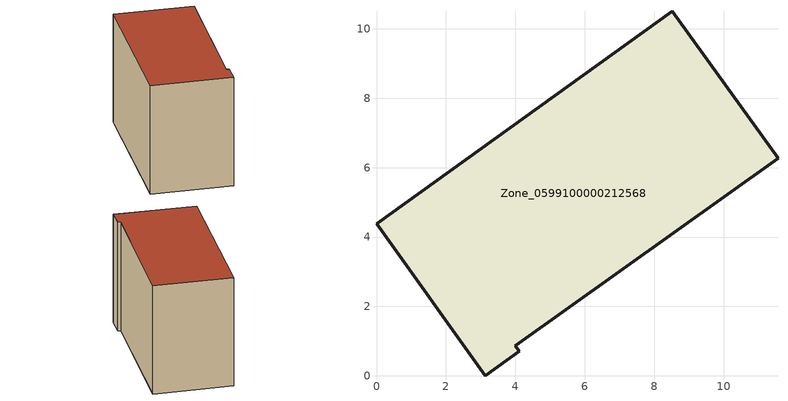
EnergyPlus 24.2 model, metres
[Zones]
Zone_0599100000212568
 floor ground (C_G): 0,4.38 8.53,10.51 11.57,6.27 4,0.87 4.11,0.71 3.13,0 z0
 wall outside (C_F): 8.53,10.51 0,4.38 3.13,0 4.11,0.71 4,0.87 11.57,6.27 8.53,10.51 z0:7.61
 roof outside (C_R): 0,4.38 3.13,0 4.11,0.71 4,0.87 11.57,6.27 8.53,10.51 z7.61
[BUILDING]
Pand.0599100000212568: North Axis=0; Terrain=City; Loads Convergence Tolerance Value=0.04; Temperature Convergence Tolerance Value=0.4; Solar Distribution=FullExterior; Maximum Number of Warmup Days=25; Minimum Number of Warmup Days=1
[Site:Location]
Rotterdam.The.Hague.AP_ZH_NLD Design_Conditions: Latitude=51.96; Longitude=4.45; Time Zone=1; Elevation=-4.5
[SITE:GROUNDTEMPERATURE:BUILDINGSURFACE]
18, 18, 18, 18, 18, 18, 18, 18, 18, 18, 18, 18
[MATERIAL] Thermal Absorptance=0.9; Solar Absorptance=0.7; Visible Absorptance=0.7
Name | Roughness | Thickness | Conductivity | Density | Specific Heat
G.TI.1975-1991 | MediumSmooth | 0.15 | 0.288461 | 540 | 1210
F.TI.1975-1991 | Rough | 0.3 | 0.230769 | 1920 | 840
R.TI.1975-1991 | MediumRough | 0.2 | 0.153846 | 1500 | 1000
[CONSTRUCTION]
C_G: G.TI.1975-1991
C_F: F.TI.1975-1991
C_R: R.TI.1975-1991
[ZONE]
Zone_0599100000212568: Type=1; Multiplier=1; Ceiling Height=Autocalculate; Volume=Autocalculate; Floor Area=autocalculate; Part of Total Floor Area=Yes
[ZONEINFILTRATION:DESIGNFLOWRATE]
Infil_Zone_0599100000212568: Zone or ZoneList or Space or SpaceList=Zone_0599100000212568; Schedule=AlwaysOn; Design Flow Rate Calculation Method=Flow/Area; Flow Rate per Floor Area=0.003; Constant Term Coefficient=1; Temperature Term Coefficient=0; Velocity Term Coefficient=0; Velocity Squared Term Coefficient=0
[HVACTEMPLATE:ZONE:IDEALLOADSAIRSYSTEM]
Zone_0599100000212568: Maximum Heating Supply Air Temperature=50; Minimum Cooling Supply Air Temperature=13; Maximum Heating Supply Air Humidity Ratio=0.0156; Minimum Cooling Supply Air Humidity Ratio=0.0077; Heating Limit=NoLimit; Cooling Limit=NoLimit; Dehumidification Control Type=ConstantSensibleHeatRatio; Cooling Sensible Heat Ratio=0.7; Dehumidification Setpoint=60; Humidification Control Type=None; Humidification Setpoint=30; Outdoor Air Method=None; Outdoor Air Flow Rate per Person=0.00944; Outdoor Air Flow Rate per Zone Floor Area=0; Outdoor Air Flow Rate per Zone=0; Demand Controlled Ventilation Type=None; Outdoor Air Economizer Type=NoEconomizer; Heat Recovery Type=None; Sensible Heat Recovery Effectiveness=0.7; Latent Heat Recovery Effectiveness=0.65
[ZONECONTROL:THERMOSTAT]
ThermostatControl_Zone_0599100000212568: Zone or ZoneList=Zone_0599100000212568; Control Type Schedule=DualSetpointControlType; Control 1=Thermostat_Zone_0599100000212568; Temperature Difference Between Cutout And Setpoint=0
[THERMOSTATSETPOINT:DUALSETPOINT]
Thermostat_Zone_0599100000212568: Heating Setpoint Temperature Schedule=HeatingSetpoint_Zone_0599100000212568; Cooling Setpoint Temperature Schedule=CoolingSetpoint_Zone_0599100000212568
[SCHEDULE:COMPACT]
HeatingSetpoint_Zone_0599100000212568: Through: 12/31, For: AllDays, Until: 24:00, 21
CoolingSetpoint_Zone_0599100000212568: Through: 12/31, For: AllDays, Until: 24:00, 24
DualSetpointControlType: Through: 12/31, For: AllDays, Until: 24:00, 4
AlwaysOn: Through: 12/31, For: AllDays, Until: 24:00, 1
